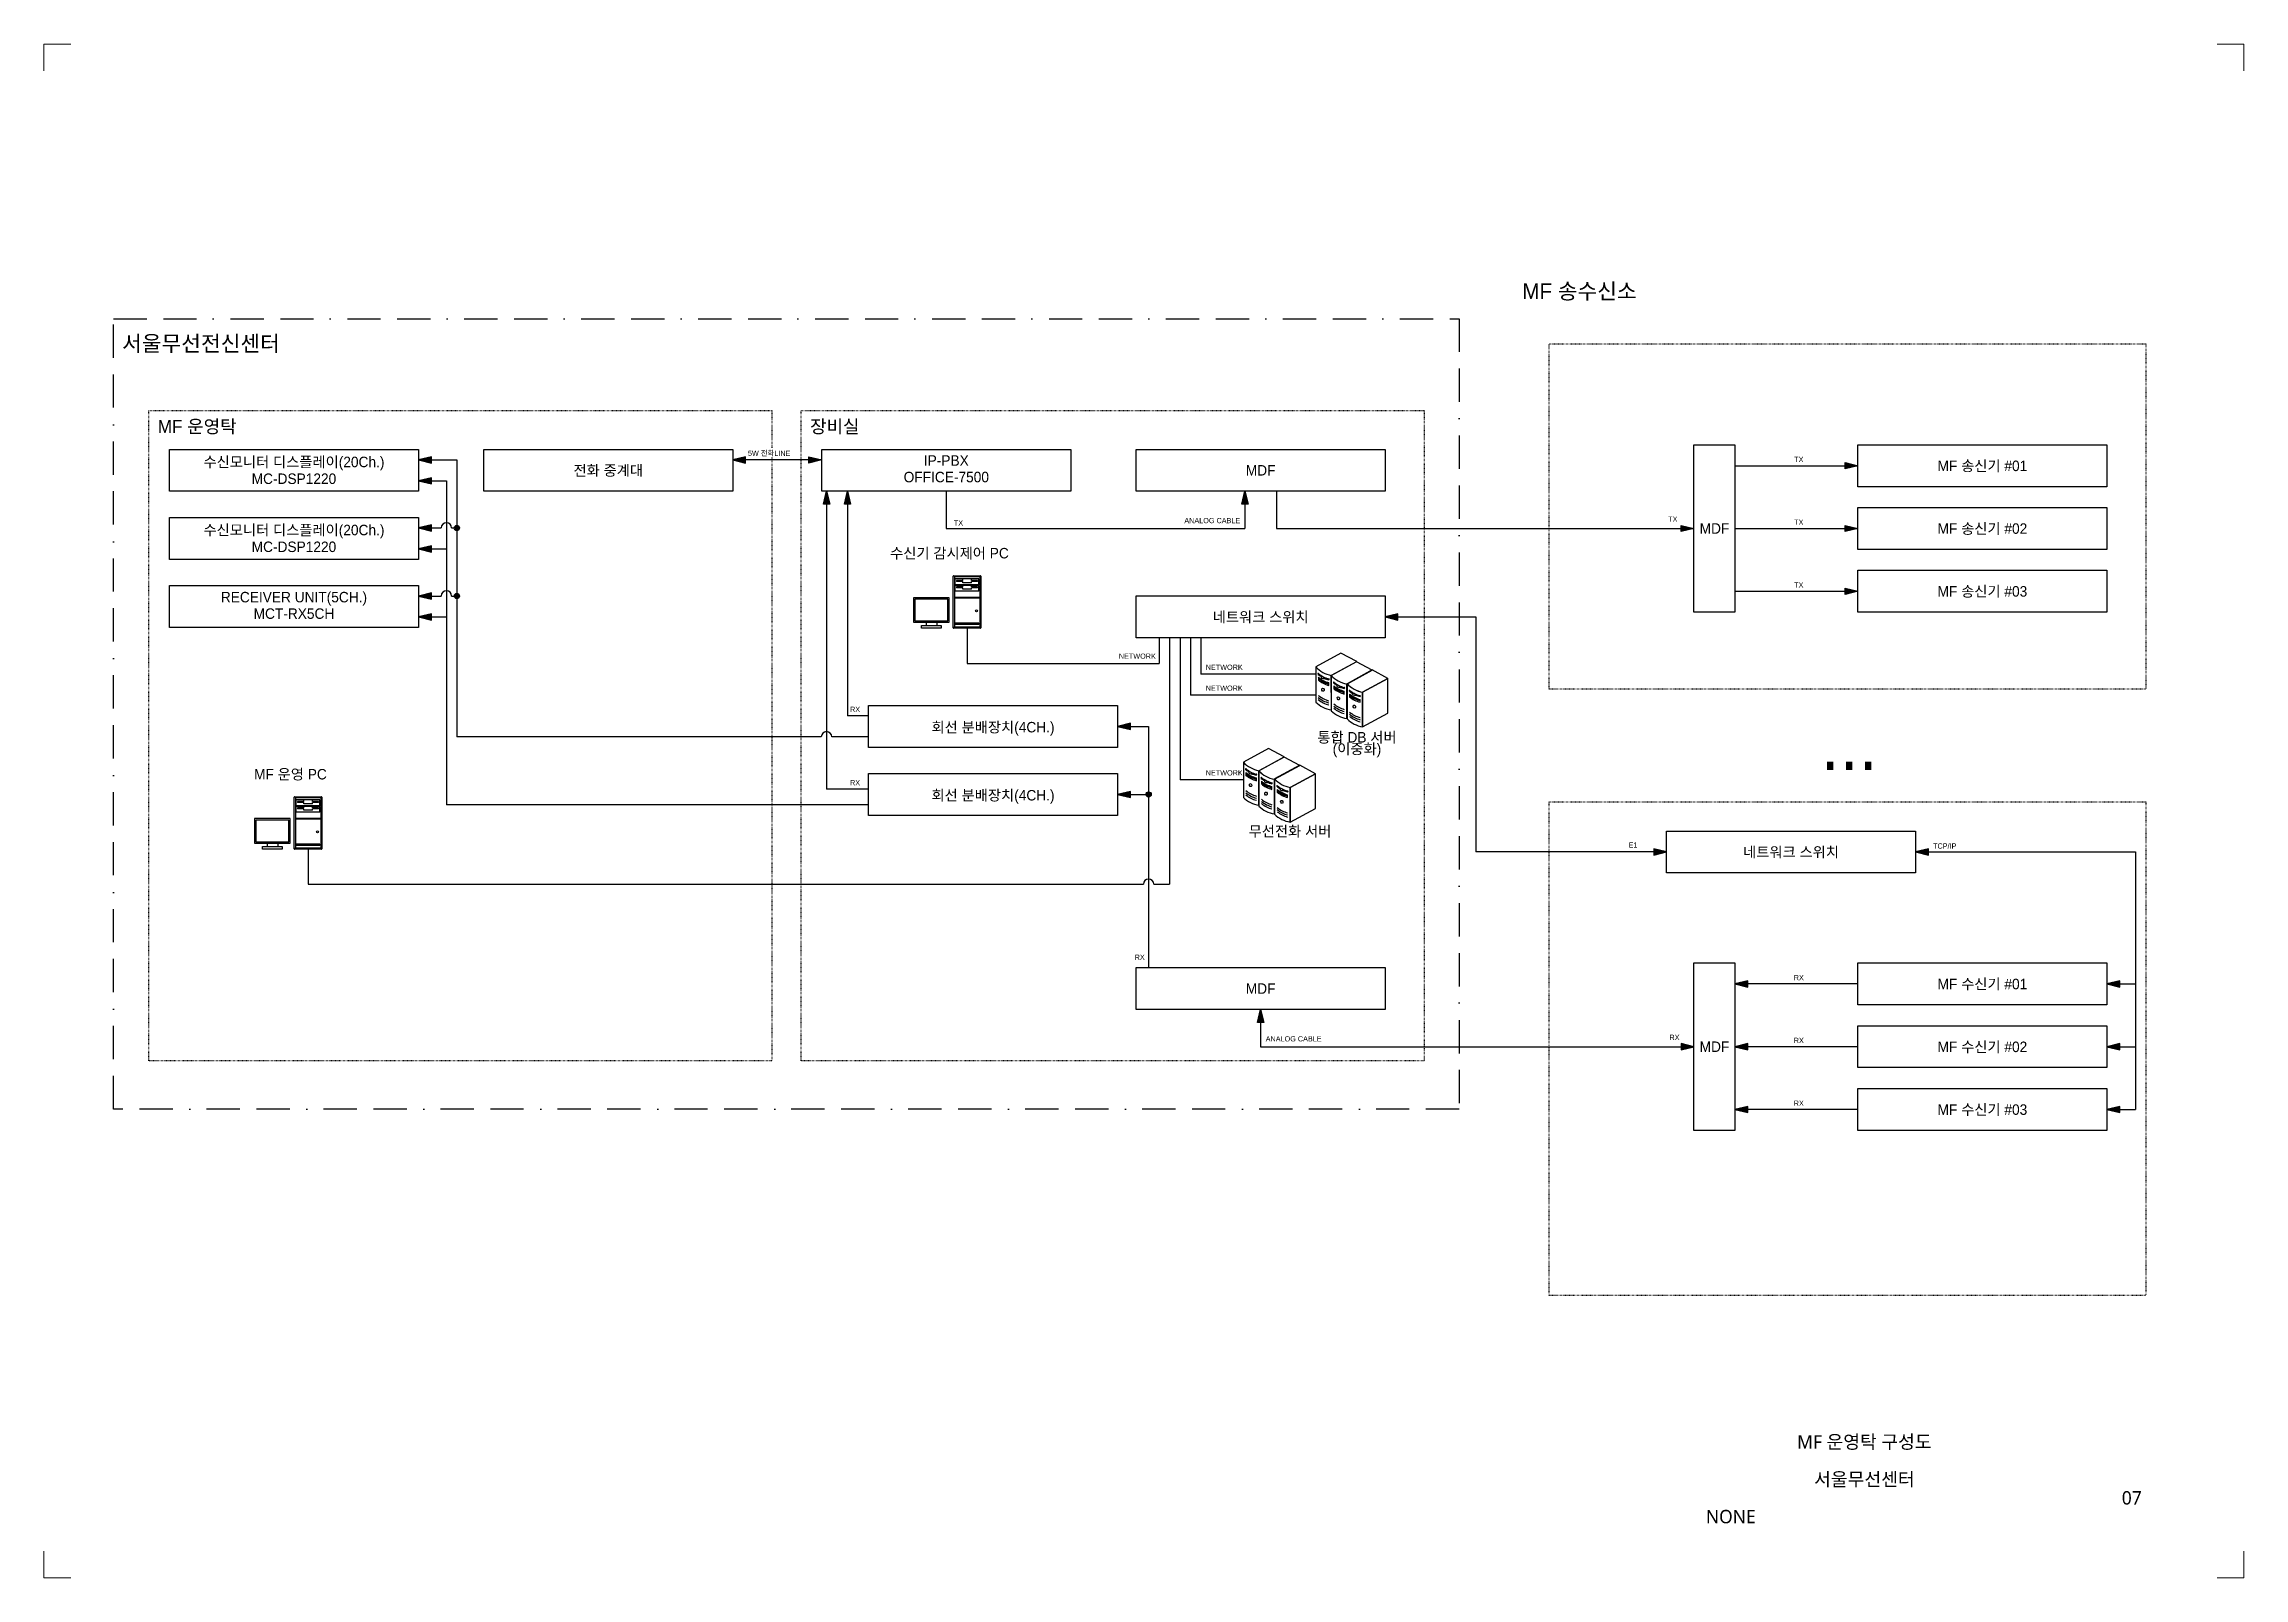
# Model space of a CAD drawing. Header units: millimetres. Extents: x 2500 to 2920, y -104 to 189.
import ezdxf
from ezdxf.enums import TextEntityAlignment as Align
from ezdxf.lldxf.tags import DXFTag

# ---------------------------------------------------------------- set-up
doc = ezdxf.new("R2010")
doc.units = ezdxf.units.MM
doc.linetypes.add('ACAD_ISO07W100', pattern=[3, 0, -3])
doc.linetypes.add('BORDER2', pattern=[22.225, 6.35, -3.175, 6.35, -3.175, 0, -3.175])
doc.layers.add('7', color=7, linetype='Continuous')
doc.layers.add('G', color=3, linetype='Continuous')
doc.layers.add('E_SYM', color=4, linetype='Continuous', lineweight=25)
doc.layers.add('PONT', color=7, linetype='Continuous', plot=False)
doc.styles.add('STYLE1', font='malgun.ttf')
doc.styles.add('돋움', font='')
doc.styles.get('돋움').set_extended_font_data('Dotum')
tags = doc.linetypes.add('HIDDEN', pattern=[0.375, 0.25, -0.125]).pattern_tags.tags
tags[6:7] = [DXFTag(74, 4), DXFTag(75, 0), DXFTag(340, '0'), DXFTag(46, 1.0), DXFTag(50, 0.0), DXFTag(44, 0.0), DXFTag(45, 0.0)]
tags[4:5] = [DXFTag(74, 4), DXFTag(75, 0), DXFTag(340, '0'), DXFTag(46, 1.0), DXFTag(50, 0.0), DXFTag(44, 0.0), DXFTag(45, 0.0)]

# ---------------------------------------------------------------- blocks, each defined once
blk = doc.blocks.new('CONSOLE')
at = {"layer": 'E_SYM', "color": 7}
for p, q in [((1131.98, 266.48), (1131.98, 274.71)), ((1132.04, 274.77), (1136.34, 274.77)), ((1132.17, 274.67), (1132.04, 274.71)), ((1132.17, 274.67), (1132.17, 266.57)), ((1132.17, 274.67), (1136.2, 274.67)), ((1136.09, 274.26), (1132.3, 274.26)), ((1132.3, 273.35), (1132.3, 274.26)), ((1136.09, 273.35), (1132.3, 273.35)), ((1136.09, 273.22), (1132.3, 273.22)), ((1132.3, 272.31), (1132.3, 273.22)), ((1133.51, 274.03), (1132.53, 274.03)), ((1132.53, 274.03), (1132.53, 273.88)), ((1133.51, 273.88), (1132.53, 273.88)), ((1133.51, 274.03), (1133.51, 274.26)), ((1133.51, 273.65), (1133.51, 273.88)), ((1134.88, 273.65), (1133.51, 273.65)), ((1133.51, 272.99), (1133.51, 273.22)), ((1134.88, 274.03), (1134.88, 274.26)), ((1135.86, 274.03), (1134.88, 274.03)), ((1135.86, 273.88), (1134.88, 273.88)), ((1134.88, 273.65), (1134.88, 273.88)), ((1134.88, 272.99), (1134.88, 273.22)), ((1135.86, 274.03), (1135.86, 273.88)), ((1136.09, 273.35), (1136.09, 274.26)), ((1136.09, 272.31), (1136.09, 273.22)), ((1136.2, 274.67), (1136.34, 274.71)), ((1136.2, 274.67), (1136.2, 266.57)), ((1136.4, 274.71), (1136.4, 266.49)), ((1132.17, 271.34), (1136.2, 271.34)), ((1132.17, 271.27), (1136.2, 271.27)), ((1136.09, 272.31), (1132.3, 272.31)), ((1133.51, 272.99), (1132.53, 272.99)), ((1132.53, 272.99), (1132.53, 272.84)), ((1133.51, 272.84), (1132.53, 272.84)), ((1133.51, 272.62), (1133.51, 272.84)), ((1134.88, 272.62), (1133.51, 272.62)), ((1135.86, 272.99), (1134.88, 272.99)), ((1135.86, 272.84), (1134.88, 272.84)), ((1134.88, 272.62), (1134.88, 272.84)), ((1135.86, 272.99), (1135.86, 272.84)), ((1132.17, 266.57), (1132.04, 266.48)), ((1136.33, 266.42), (1132.04, 266.42)), ((1136.2, 266.57), (1132.17, 266.57)), ((1136.09, 267.21), (1132.3, 267.21)), ((1132.3, 267.02), (1132.3, 267.21)), ((1136.09, 267.02), (1132.3, 267.02)), ((1136.09, 267.02), (1136.09, 267.21)), ((1136.33, 266.49), (1136.2, 266.57))]:
    blk.add_line(p, q, dxfattribs=at)
blk.add_circle((1135.71, 269.19), 0.165, dxfattribs=at)
for centre, radius, start, end in [((1132.04, 274.71), 0.0575, 90, 180), ((1136.34, 274.71), 0.0575, 0, 90), ((1132.04, 266.48), 0.0575, 180, 270), ((1136.33, 266.49), 0.0681, 270, 0)]:
    blk.add_arc(centre, radius, start, end, dxfattribs=at)
blk = doc.blocks.new('A$C67844AE1')
at = {"layer": 'E_SYM', "color": 7, "ltscale": 3}
for p, q in [((2.44, 1.16), (2.44, 0.51)), ((4.47, 1.16), (4.47, 0.51))]:
    blk.add_line(p, q, dxfattribs=at)
for points in [[(6.84, 5.84), (0, 5.84), (0, 1.16), (6.84, 1.16)], [(6.58, 5.58), (0.26, 5.58), (0.26, 1.42), (6.58, 1.42)], [(1.57, 0.51), (5.27, 0.51), (5.27, 0), (1.57, 0)]]:
    blk.add_lwpolyline(points, close=True, dxfattribs=at)
at = {"layer": '7', "xscale": 1.199999999999818, "yscale": 1.200000000000045, "zscale": 1.2}
blk.add_blockref('CONSOLE', (-1350.79, -319.7), dxfattribs=at)
blk = doc.blocks.new('NMS1')
at = {"color": 7, "linetype": 'Continuous'}
for p, q in [((63669, 100603), (63031, 100255)), ((64068, 100390), (63669, 100603)), ((63031, 100257), (63031, 99362)), ((63095, 99992), (63095, 99923)), ((63095, 99991), (63095, 99921)), ((63095, 99977), (63095, 99960)), ((63361, 99785), (63361, 99854)), ((63361, 99784), (63361, 99853)), ((64062, 100384), (63423, 100037)), ((64062, 100384), (63423, 100037)), ((63423, 100037), (63424, 99143)), ((63424, 100039), (64068, 100390)), ((63425, 99163), (63424, 100039)), ((63424, 100038), (63424, 99143)), ((63817, 99820), (64461, 100171)), ((64462, 100177), (63824, 99829)), ((64462, 100177), (63824, 99829)), ((64461, 100171), (64062, 100384)), ((64217, 99613), (64861, 99963)), ((64861, 99963), (64462, 100177)), ((63361, 99823), (63361, 99841)), ((63487, 99773), (63487, 99704)), ((63487, 99772), (63487, 99702)), ((63487, 99758), (63487, 99741)), ((63753, 99566), (63753, 99635)), ((63753, 99565), (63753, 99634)), ((63753, 99604), (63753, 99622)), ((63817, 98944), (63817, 99820)), ((63824, 99830), (63824, 98936)), ((63824, 99829), (63824, 98936)), ((63887, 99566), (63887, 99496)), ((63887, 99565), (63887, 99495)), ((63887, 99551), (63887, 99534)), ((64153, 99358), (64153, 99428)), ((64153, 99357), (64153, 99427)), ((64153, 99397), (64153, 99414)), ((64217, 98736), (64217, 99613))]:
    blk.add_line(p, q, dxfattribs=at)
at = {"color": 153, "linetype": 'Continuous'}
for p, q in [((63669, 100603), (63031, 100256)), ((64068, 100390), (63669, 100603)), ((63031, 100256), (63031, 99362)), ((64461, 100171), (64062, 100384)), ((64861, 99963), (64462, 100177)), ((64861, 99084), (64861, 99963)), ((64217, 98736), (64861, 99084))]:
    blk.add_line(p, q, dxfattribs=at)
at = {"color": 5, "const_width": 14.8}
blk.add_lwpolyline([(63031, 99362), (63032, 100256), (63669, 100603), (64861, 99963), (64861, 99084), (64213, 98736, -0.162272), (63824, 98936, 0.290137), (63817, 98944, -0.164989), (63424, 99143, -0.54141), (63425, 99163, -0.164938)], format="xyb", close=True, dxfattribs=at)
at = {"color": 7, "linetype": 'Continuous'}
blk.add_lwpolyline([(64217, 99613), (64217, 98737), (64861, 99084), (64861, 99963)], close=True, dxfattribs=at)
for centre, major_axis, ratio, start_param, end_param in [((63556, 100667), (685, 0), 0.933867, -2.444308, -1.764246), ((63559, 100674), (693, 0), 0.933867, -2.437802, -1.766163), ((63093, 100079), (8.83, 0), 0.933867, -5.45458, -3.028221), ((63103, 100079), (19.2, 0), 0.933867, -3.049775, -2.101524), ((63541, 100530), (671, 0), 0.933867, -2.301859, -2.144298), ((63579, 100520), (745, 0), 0.933867, -2.278732, -1.868547), ((63579, 100518), (745, 0), 0.933867, -2.278732, -1.868547), ((63568, 100487), (722, 0), 0.933867, -2.285458, -1.861821), ((63534, 100411), (653, 0), 0.933867, -2.308155, -1.839124), ((63568, 100432), (722, 0), 0.933867, -2.285545, -1.861734), ((63568, 100430), (722, 0), 0.933867, -2.285545, -1.861734), ((63533, 100540), (653, 0), 0.933867, -2.299152, -1.840276), ((63234, 99991), (65.6, 0), 0.498566, -3.390679, -1.320681), ((63198, 99910), (1.6, -99.7), 0.608761, -4.20006, -2.6939), ((63541, 100530), (671, 0), 0.933867, -2.02441, -1.84542), ((63356, 99940), (13.6, 0), 0.933867, -1.349482, 1.349482), ((63952, 100455), (693, 0), 0.933867, -2.437802, -1.766163), ((63949, 100449), (685, 0), 0.933867, -2.444308, -1.764246), ((63486, 99860), (8.83, 0), 0.933867, -5.45458, -3.028221), ((63496, 99860), (19.2, 0), 0.933867, -3.049775, -2.101524), ((63926, 100321), (653, 0), 0.933867, -2.299152, -1.840276), ((63530, 99782), (672, 0), 0.933867, -2.408517, -1.728455), ((63510, 100143), (86, -764), 0.913331, -0.754749, -0.336894), ((63510, 100090), (86, -764), 0.913331, -0.754749, -0.336894), ((63510, 100036), (86, -764), 0.913331, -0.754749, -0.336894), ((63934, 100311), (671, 0), 0.933867, -2.301859, -2.144298), ((63972, 100301), (745, 0), 0.933867, -2.278732, -1.868547), ((63972, 100299), (745, 0), 0.933867, -2.278732, -1.868547), ((63960, 100268), (722, 0), 0.933867, -2.285458, -1.861821), ((63926, 100192), (653, 0), 0.933867, -2.308155, -1.839124), ((63960, 100213), (722, 0), 0.933867, -2.285545, -1.861734), ((63960, 100211), (722, 0), 0.933867, -2.285545, -1.861734), ((63903, 99924), (86, -764), 0.913331, -0.754749, -0.336894), ((63627, 99772), (65.6, 0), 0.498566, -3.390679, -1.320681), ((63591, 99691), (1.6, -99.7), 0.608761, -4.20006, -2.6939), ((63934, 100311), (671, 0), 0.933867, -2.02441, -1.84542), ((63749, 99721), (13.6, 0), 0.933867, -1.349482, 1.349482), ((64349, 100241), (685, 0), 0.933867, -2.444308, -1.764246), ((64352, 100248), (693, 0), 0.933867, -2.437802, -1.766163), ((63886, 99652), (8.83, 0), 0.933867, -5.45458, -3.028221), ((63896, 99653), (19.2, 0), 0.933867, -3.049775, -2.101524), ((64334, 100104), (671, 0), 0.933867, -2.301859, -2.144298), ((64372, 100093), (745, 0), 0.933867, -2.278732, -1.868547), ((64372, 100092), (745, 0), 0.933867, -2.278732, -1.868547), ((64361, 100060), (722, 0), 0.933867, -2.285458, -1.861821), ((64327, 99985), (653, 0), 0.933867, -2.308155, -1.839124), ((64360, 100005), (722, 0), 0.933867, -2.285545, -1.861734), ((64360, 100004), (722, 0), 0.933867, -2.285545, -1.861734), ((64326, 100113), (653, 0), 0.933867, -2.299152, -1.840276), ((64027, 99565), (65.6, 0), 0.498566, -3.390679, -1.320681), ((63991, 99484), (1.6, -99.7), 0.608761, -4.20006, -2.6939), ((64334, 100104), (671, 0), 0.933867, -2.02441, -1.84542), ((64149, 99513), (13.6, 0), 0.933867, -1.349482, 1.349482), ((63923, 99563), (672, 0), 0.933867, -2.408517, -1.728455), ((63903, 99871), (86, -764), 0.913331, -0.754749, -0.336894), ((63903, 99817), (86, -764), 0.913331, -0.754749, -0.336894), ((64323, 99356), (672, 0), 0.933867, -2.408517, -1.728455), ((64303, 99717), (86, -764), 0.913331, -0.754749, -0.336894), ((64303, 99663), (86, -764), 0.913331, -0.754749, -0.336894), ((64303, 99610), (86, -764), 0.913331, -0.754749, -0.336894)]:
    blk.add_ellipse(centre, major_axis=major_axis, ratio=ratio, start_param=start_param, end_param=end_param, dxfattribs=at)
at = {"color": 153, "linetype": 'Continuous'}
for centre in [(63530, 99782), (63923, 99563), (64323, 99356)]:
    blk.add_ellipse(centre, major_axis=(672, 0), ratio=0.933867, start_param=-2.408517, end_param=-1.728455, dxfattribs=at)
at = {"color": 7, "linetype": 'Continuous'}
for centre in [(63212, 99675), (63605, 99456), (64005, 99248)]:
    blk.add_ellipse(centre, major_axis=(14, -38.6), ratio=0.734381, dxfattribs=at)

msp = doc.modelspace()

# ---------------------------------------------------------------- hatches: boundary and pattern name
h = msp.add_hatch(color=256)
h.dxf.hatch_style = 1
h.paths.add_polyline_path([(2571.69, 109.15), (2574.15, 108.55), (2574.15, 109.75)])
h = msp.add_hatch(color=256)
h.dxf.hatch_style = 1
h.paths.add_polyline_path([(2631.69, 109.15), (2634.15, 108.55), (2634.15, 109.75)])
h = msp.add_hatch(color=256)
h.dxf.hatch_style = 1
h.paths.add_polyline_path([(2648.7, 109.15), (2646.24, 108.55), (2646.24, 109.75)])
h = msp.add_hatch(color=256)
h.dxf.hatch_style = 1
h.paths.add_polyline_path([(2571.69, 105.15), (2574.15, 104.55), (2574.15, 105.75)])
h = msp.add_hatch(color=256)
h.dxf.hatch_style = 1
h.paths.add_polyline_path([(2846.5, 108.03), (2844.04, 107.44), (2844.04, 108.63)])
h = msp.add_hatch(color=256)
h.dxf.hatch_style = 1
h.paths.add_polyline_path([(2649.6, 103.15), (2650.2, 100.69), (2649, 100.69)])
h = msp.add_hatch(color=256)
h.dxf.hatch_style = 1
h.paths.add_polyline_path([(2653.6, 103.15), (2654.2, 100.69), (2653, 100.69)])
h = msp.add_hatch(color=256)
h.dxf.hatch_style = 1
h.paths.add_polyline_path([(2729.47, 103.15), (2730.07, 100.69), (2728.87, 100.69)])
h = msp.add_hatch(color=256)
h.dxf.hatch_style = 1
h.paths.add_polyline_path([(2571.69, 96.15), (2574.15, 95.55), (2574.15, 96.75)])
h = msp.add_hatch(color=256)
edge = h.paths.add_edge_path()
edge.add_arc((2579.02, 96.15), 0.5, 0, 360)
h = msp.add_hatch(color=256)
h.dxf.hatch_style = 1
h.paths.add_polyline_path([(2815.19, 96.05), (2812.73, 95.45), (2812.73, 96.64)])
h = msp.add_hatch(color=256)
h.dxf.hatch_style = 1
h.paths.add_polyline_path([(2846.5, 96.05), (2844.04, 95.45), (2844.04, 96.64)])
h = msp.add_hatch(color=256)
h.dxf.hatch_style = 1
h.paths.add_polyline_path([(2571.69, 92.15), (2574.15, 91.55), (2574.15, 92.75)])
h = msp.add_hatch(color=256)
h.dxf.hatch_style = 1
h.paths.add_polyline_path([(2846.5, 84.06), (2844.04, 83.46), (2844.04, 84.65)])
h = msp.add_hatch(color=256)
h.dxf.hatch_style = 1
h.paths.add_polyline_path([(2571.69, 83.15), (2574.15, 82.55), (2574.15, 83.75)])
h = msp.add_hatch(color=256)
edge = h.paths.add_edge_path()
edge.add_arc((2579.02, 83.15), 0.5, 0, 360)
h = msp.add_hatch(color=256)
h.dxf.hatch_style = 1
h.paths.add_polyline_path([(2571.69, 79.15), (2574.15, 78.55), (2574.15, 79.75)])
h = msp.add_hatch(color=256)
h.dxf.hatch_style = 1
h.paths.add_polyline_path([(2756.23, 79.16), (2758.69, 78.56), (2758.69, 79.76)])
h = msp.add_hatch(color=256)
h.dxf.hatch_style = 1
h.paths.add_polyline_path([(2705.14, 58.25), (2707.6, 57.65), (2707.6, 58.84)])
h = msp.add_hatch(color=256)
h.dxf.hatch_style = 1
h.paths.add_polyline_path([(2705.14, 45.25), (2707.6, 44.65), (2707.6, 45.84)])
h = msp.add_hatch(color=256)
edge = h.paths.add_edge_path()
edge.add_arc((2711.08, 45.25), 0.5, 0, 360)
h = msp.add_hatch(color=256)
h.dxf.hatch_style = 1
h.paths.add_polyline_path([(2809.97, 34.27), (2807.51, 34.87), (2807.51, 33.67)])
h = msp.add_hatch(color=256)
h.dxf.hatch_style = 1
h.paths.add_polyline_path([(2857.49, 34.27), (2859.95, 33.67), (2859.95, 34.87)])
h = msp.add_hatch(color=256)
h.dxf.hatch_style = 1
h.paths.add_polyline_path([(2823.02, 9.07), (2825.48, 8.47), (2825.48, 9.66)])
h = msp.add_hatch(color=256)
h.dxf.hatch_style = 1
h.paths.add_polyline_path([(2894.02, 9.07), (2896.48, 8.47), (2896.48, 9.66)])
h = msp.add_hatch(color=256)
h.dxf.hatch_style = 1
h.paths.add_polyline_path([(2732.47, 4.18), (2733.07, 1.72), (2731.87, 1.72)])
h = msp.add_hatch(color=256)
h.dxf.hatch_style = 1
h.paths.add_polyline_path([(2815.19, -2.92), (2812.73, -2.33), (2812.73, -3.52)])
h = msp.add_hatch(color=256)
h.dxf.hatch_style = 1
h.paths.add_polyline_path([(2823.02, -2.92), (2825.48, -3.52), (2825.48, -2.33)])
h = msp.add_hatch(color=256)
h.dxf.hatch_style = 1
h.paths.add_polyline_path([(2894.02, -2.92), (2896.48, -3.52), (2896.48, -2.33)])
h = msp.add_hatch(color=256)
h.dxf.hatch_style = 1
h.paths.add_polyline_path([(2823.02, -14.91), (2825.48, -15.51), (2825.48, -14.31)])
h = msp.add_hatch(color=256)
h.dxf.hatch_style = 1
h.paths.add_polyline_path([(2894.02, -14.91), (2896.48, -15.51), (2896.48, -14.31)])

# ---------------------------------------------------------------- linework, layer by layer
for p, q in [((2571.69, 109.15), (2579.02, 109.15)), ((2571.69, 105.15), (2577.02, 105.15)), ((2577.02, 105.15), (2577.02, 43.25)), ((2579.02, 109.15), (2579.02, 56.25)), ((2648.7, 109.15), (2631.69, 109.15)), ((2823.02, 108.03), (2846.5, 108.03)), ((2649.6, 103.15), (2649.6, 46.25)), ((2653.6, 103.15), (2653.6, 60.25)), ((2672.46, 103.15), (2672.46, 96.05)), ((2729.47, 103.15), (2729.47, 96.05)), ((2571.69, 96.15), (2576.02, 96.15)), ((2578.02, 96.15), (2579.02, 96.15)), ((2672.46, 96.05), (2729.47, 96.05)), ((2823.02, 96.05), (2846.5, 96.05)), ((2571.69, 92.15), (2577.02, 92.15)), ((2823.02, 84.06), (2846.5, 84.06)), ((2571.69, 83.15), (2576.02, 83.15)), ((2578.02, 83.15), (2579.02, 83.15)), ((2571.69, 79.15), (2577.02, 79.15)), ((2676.42, 76.99), (2676.42, 70.29)), ((2713.08, 75.16), (2713.08, 70.29)), ((2715.08, 75.16), (2715.08, 28.09)), ((2717.08, 75.16), (2717.08, 48.06)), ((2719.08, 75.16), (2719.08, 64.23)), ((2721.08, 75.16), (2721.08, 68.23)), ((2676.42, 70.29), (2713.08, 70.29)), ((2743.01, 68.23), (2721.08, 68.23)), ((2743.01, 64.23), (2719.08, 64.23)), ((2657.62, 60.25), (2653.6, 60.25)), ((2648.6, 56.25), (2579.02, 56.25)), ((2657.62, 56.25), (2650.6, 56.25)), ((2705.14, 58.25), (2711.08, 58.25)), ((2711.08, 58.25), (2711.08, 12.18)), ((2657.62, 46.25), (2649.6, 46.25)), ((2729.18, 48.06), (2717.08, 48.06)), ((2657.62, 43.25), (2577.02, 43.25)), ((2705.14, 45.25), (2711.08, 45.25)), ((2550.61, 34.79), (2550.61, 28.09)), ((2857.49, 34.27), (2899.47, 34.27)), ((2899.47, 34.27), (2899.47, -14.91)), ((2550.61, 28.09), (2710.08, 28.09)), ((2712.08, 28.09), (2715.08, 28.09)), ((2846.5, 9.07), (2823.02, 9.07)), ((2894.02, 9.07), (2899.47, 9.07)), ((2846.5, -2.92), (2823.02, -2.92)), ((2894.02, -2.92), (2899.47, -2.92)), ((2846.5, -14.91), (2823.02, -14.91)), ((2894.02, -14.91), (2899.47, -14.91))]:
    msp.add_line(p, q)
at = {"linetype": 'HIDDEN', "ltscale": 10}
for p, q in [((2735.47, 103.15), (2735.47, 96.05)), ((2735.47, 96.05), (2815.19, 96.05)), ((2756.23, 79.16), (2773.58, 79.16)), ((2773.58, 79.16), (2773.58, 34.27)), ((2809.97, 34.27), (2773.58, 34.27)), ((2732.47, 4.18), (2732.47, -2.92)), ((2732.47, -2.92), (2812.73, -2.92))]:
    msp.add_line(p, q, dxfattribs=at)
at = {"linetype": 'BORDER2'}
msp.add_lwpolyline([(2513.47, 136.11), (2770.37, 136.11), (2770.37, -14.83), (2513.47, -14.83)], close=True, dxfattribs=at)
at = {"flags": 128}
for points in [[(2571.69, 109.15), (2574.15, 108.55), (2574.15, 109.75)], [(2631.69, 109.15), (2634.15, 108.55), (2634.15, 109.75)], [(2648.7, 109.15), (2646.24, 108.55), (2646.24, 109.75)], [(2571.69, 105.15), (2574.15, 104.55), (2574.15, 105.75)], [(2846.5, 108.03), (2844.04, 107.44), (2844.04, 108.63)], [(2649.6, 103.15), (2650.2, 100.69), (2649, 100.69)], [(2653.6, 103.15), (2654.2, 100.69), (2653, 100.69)], [(2729.47, 103.15), (2730.07, 100.69), (2728.87, 100.69)], [(2571.69, 96.15), (2574.15, 95.55), (2574.15, 96.75)], [(2815.19, 96.05), (2812.73, 95.45), (2812.73, 96.64)], [(2846.5, 96.05), (2844.04, 95.45), (2844.04, 96.64)], [(2571.69, 92.15), (2574.15, 91.55), (2574.15, 92.75)], [(2846.5, 84.06), (2844.04, 83.46), (2844.04, 84.65)], [(2571.69, 83.15), (2574.15, 82.55), (2574.15, 83.75)], [(2571.69, 79.15), (2574.15, 78.55), (2574.15, 79.75)], [(2756.23, 79.16), (2758.69, 78.56), (2758.69, 79.76)], [(2705.14, 58.25), (2707.6, 57.65), (2707.6, 58.84)], [(2705.14, 45.25), (2707.6, 44.65), (2707.6, 45.84)], [(2809.97, 34.27), (2807.51, 34.87), (2807.51, 33.67)], [(2857.49, 34.27), (2859.95, 33.67), (2859.95, 34.87)], [(2823.02, 9.07), (2825.48, 8.47), (2825.48, 9.66)], [(2894.02, 9.07), (2896.48, 8.47), (2896.48, 9.66)], [(2732.47, 4.18), (2733.07, 1.72), (2731.87, 1.72)], [(2815.19, -2.92), (2812.73, -2.33), (2812.73, -3.52)], [(2823.02, -2.92), (2825.48, -3.52), (2825.48, -2.33)], [(2894.02, -2.92), (2896.48, -3.52), (2896.48, -2.33)], [(2823.02, -14.91), (2825.48, -15.51), (2825.48, -14.31)], [(2894.02, -14.91), (2896.48, -15.51), (2896.48, -14.31)]]:
    msp.add_lwpolyline(points, close=True, dxfattribs=at)
for centre in [(2579.02, 96.15), (2579.02, 83.15), (2711.08, 45.25)]:
    msp.add_circle(centre, 0.5)
for centre in [(2577.02, 96.15), (2577.02, 83.15), (2649.6, 56.25), (2711.08, 28.09)]:
    msp.add_arc(centre, 1, 0, 180)
at = {"layer": '7', "color": 7, "linetype": 'ACAD_ISO07W100', "ltscale": 0.05}
for points in [[(2787.53, 131.31), (2901.48, 131.31), (2901.48, 65.33), (2787.53, 65.33)], [(2644.74, 118.55), (2763.69, 118.55), (2763.69, -5.59), (2644.74, -5.59)], [(2787.53, 43.84), (2901.48, 43.84), (2901.48, -50.45), (2787.53, -50.45)]]:
    msp.add_lwpolyline(points, close=True, dxfattribs=at)
msp.add_lwpolyline([(2639.15, 109.6), (2639.15, -5.59), (2520.2, -5.59), (2520.2, 118.55), (2639.15, 118.55), (2639.15, 111.33)], dxfattribs=at)
at = {"layer": '7', "color": 7, "ltscale": 3}
for points in [[(2524.16, 111.15), (2571.69, 111.15), (2571.69, 103.15), (2524.16, 103.15)], [(2584.17, 111.15), (2631.69, 111.15), (2631.69, 103.15), (2584.17, 103.15)], [(2648.7, 111.15), (2696.22, 111.15), (2696.22, 103.15), (2648.7, 103.15)], [(2708.71, 111.15), (2756.23, 111.15), (2756.23, 103.15), (2708.71, 103.15)], [(2815.19, 112.03), (2823.02, 112.03), (2823.02, 80.06), (2815.19, 80.06)], [(2846.5, 112.03), (2894.02, 112.03), (2894.02, 104.03), (2846.5, 104.03)], [(2524.16, 98.15), (2571.69, 98.15), (2571.69, 90.15), (2524.16, 90.15)], [(2846.5, 100.05), (2894.02, 100.05), (2894.02, 92.05), (2846.5, 92.05)], [(2524.16, 85.15), (2571.69, 85.15), (2571.69, 77.15), (2524.16, 77.15)], [(2846.5, 88.06), (2894.02, 88.06), (2894.02, 80.06), (2846.5, 80.06)], [(2708.71, 83.16), (2756.23, 83.16), (2756.23, 75.16), (2708.71, 75.16)], [(2657.62, 62.25), (2705.14, 62.25), (2705.14, 54.25), (2657.62, 54.25)], [(2657.62, 49.25), (2705.14, 49.25), (2705.14, 41.25), (2657.62, 41.25)], [(2809.97, 38.27), (2857.49, 38.27), (2857.49, 30.27), (2809.97, 30.27)], [(2815.19, 13.07), (2823.02, 13.07), (2823.02, -18.91), (2815.19, -18.91)], [(2846.5, 13.07), (2894.02, 13.07), (2894.02, 5.07), (2846.5, 5.07)], [(2708.71, 12.18), (2756.23, 12.18), (2756.23, 4.18), (2708.71, 4.18)], [(2846.5, 1.08), (2894.02, 1.08), (2894.02, -6.92), (2846.5, -6.92)], [(2846.5, -10.91), (2894.02, -10.91), (2894.02, -18.91), (2846.5, -18.91)]]:
    msp.add_lwpolyline(points, close=True, dxfattribs=at)
at = {"layer": 'PONT', "color": 7, "lineweight": 0}
for p, q in [((2500.2, 188.55), (2500.2, 188.55, 1.02)), ((2915.14, 188.57), (2915.14, 188.57, 1.02)), ((2920.2, 188.55), (2920.2, 188.55, 1.02)), ((2500.2, -104.38), (2500.2, -104.38, 1.02))]:
    msp.add_line(p, q, dxfattribs=at)
for points in [[(2500.2, 183.44), (2500.2, 188.55), (2505.3, 188.55)], [(2920.2, 183.44), (2920.2, 188.55), (2915.1, 188.55)], [(2505.3, -104.38), (2500.2, -104.38), (2500.2, -99.28)], [(2915.1, -104.38), (2920.2, -104.38), (2920.2, -99.28)]]:
    msp.add_lwpolyline(points, dxfattribs=at)

# ---------------------------------------------------------------- block references
for p in [(2666.18, 76.99), (2540.37, 34.79)]:
    msp.add_blockref('A$C67844AE1', p)
at = {"layer": 'G', "transparency": 16777216, "xscale": 0.007529365457230597, "yscale": 0.007529365457003223, "zscale": 0.007529365457121352}
for p in [(2268.42, -685.24), (2254.59, -703.44)]:
    msp.add_blockref('NMS1', p, dxfattribs=at)

# ---------------------------------------------------------------- texts
at = {"color": 7, "style": 'STYLE1'}
for s, p in [('MF 운영탁 구성도', (2847.73, -78.36, 69.44)), ('서울무선센터', (2847.73, -85.5, 69.44)), ('NONE', (2822.22, -92.65, 69.44))]:
    msp.add_text(s, height=2.552, dxfattribs=at).set_placement(p, align=Align.MIDDLE)
at = {"style": 'STYLE1'}
msp.add_text('07', height=2.552, dxfattribs=at).set_placement((2898.77, -89.07), align=Align.MIDDLE_CENTER)
at = {"layer": '7', "color": 7, "ltscale": 3, "style": '돋움'}
for s, height, p in [('MF 송수신소', 3, (2782.44, 141.37)), ('서울무선전신센터', 3, (2515.11, 131.37)), ('MF 운영탁', 2.5, (2521.92, 115.53)), ('장비실', 2.5, (2646.46, 115.53))]:
    msp.add_text(s, height=height, dxfattribs=at).set_placement(p, align=Align.MIDDLE_LEFT)
for s, height, p in [('수신모니터 디스플레이(20Ch.)', 2, (2547.92, 108.58)), ('5W 전화LINE', 1, (2638.64, 110.44)), ('IP-PBX', 2, (2672.46, 109.03)), ('TX', 1, (2835.21, 109.24)), ('MF 송신기 #01', 2, (2870.26, 108.03)), ('MC-DSP1220', 2, (2547.92, 105.55)), ('전화 중계대', 2, (2607.93, 107.15)), ('OFFICE-7500', 2, (2672.46, 105.87)), ('MDF', 2, (2732.47, 107.15)), ('수신모니터 디스플레이(20Ch.)', 2, (2547.92, 95.58)), ('TX', 1, (2674.78, 97.11)), ('ANALOG CABLE', 1, (2723.24, 97.56)), ('TX', 1, (2811.16, 97.83)), ('MDF', 2, (2819.11, 96.05)), ('TX', 1, (2835.21, 97.25)), ('MF 송신기 #02', 2, (2870.26, 96.05)), ('MC-DSP1220', 2, (2547.92, 92.55)), ('수신기 감시제어 PC', 2, (2673.06, 91.35)), ('RECEIVER UNIT(5CH.)', 2, (2547.92, 82.69)), ('TX', 1, (2835.21, 85.26)), ('MF 송신기 #03', 2, (2870.26, 84.06)), ('MCT-RX5CH', 2, (2547.92, 79.79)), ('네트워크 스위치', 2, (2732.47, 79.16)), ('NETWORK', 1, (2708.93, 71.66)), ('NETWORK', 1, (2725.52, 69.55)), ('NETWORK', 1, (2725.52, 65.55)), ('RX', 1, (2655.04, 61.5)), ('회선 분배장치(4CH.)', 2, (2681.38, 57.93)), ('통합 DB 서버', 2, (2750.86, 56.2)), ('(이중화)', 2, (2750.86, 53.79)), ('...', 10, (2844.82, 54.93)), ('MF 운영 PC', 2, (2547.25, 49.14)), ('RX', 1, (2655.04, 47.5)), ('회선 분배장치(4CH.)', 2, (2681.38, 44.93)), ('NETWORK', 1, (2725.52, 49.38)), ('무선전화 서버', 2, (2738.07, 38.24)), ('E1', 1, (2803.56, 35.59)), ('네트워크 스위치', 2, (2833.73, 34.27)), ('TCP/IP', 1, (2863.07, 35.43)), ('RX', 1, (2709.38, 14.17)), ('MDF', 2, (2732.47, 8.18)), ('RX', 1, (2835.21, 10.27)), ('MF 수신기 #01', 2, (2870.26, 9.07)), ('ANALOG CABLE', 1, (2738.77, -1.41)), ('RX', 1, (2811.48, -1.14)), ('MDF', 2, (2819.11, -2.92)), ('RX', 1, (2835.21, -1.72)), ('MF 수신기 #02', 2, (2870.26, -2.92)), ('RX', 1, (2835.21, -13.71)), ('MF 수신기 #03', 2, (2870.26, -14.91))]:
    msp.add_text(s, height=height, dxfattribs=at).set_placement(p, align=Align.MIDDLE)

doc.saveas('drawing.dxf')
